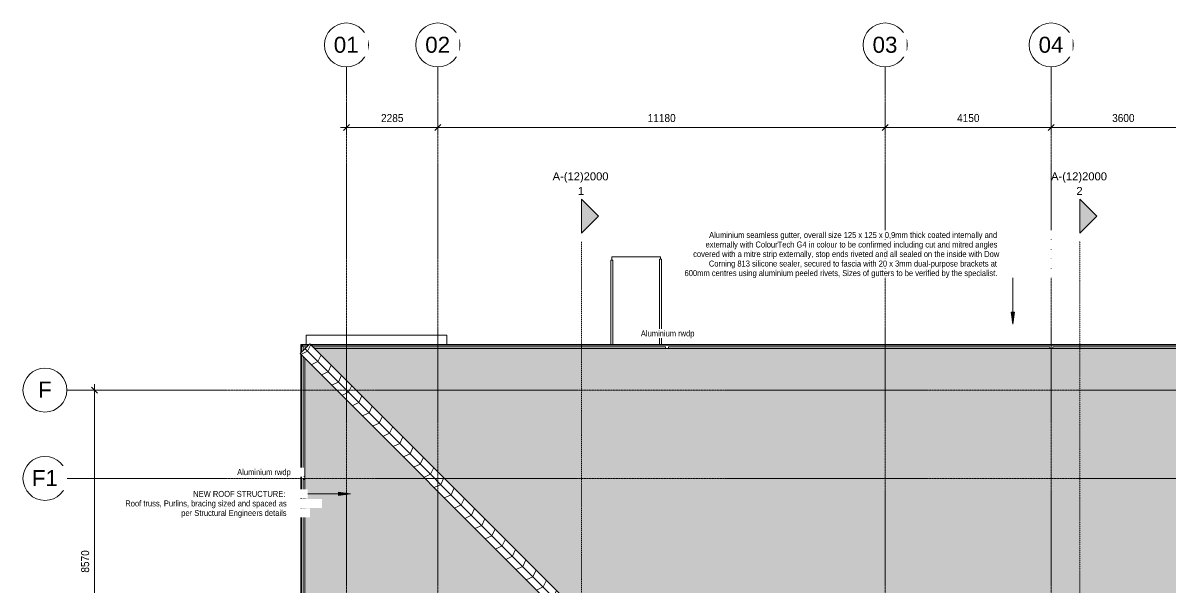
# Model space of a CAD drawing. Header units: millimetres. Extents: x -44849 to 8578, y -28812 to 16131.
# Drawn here: x -38210 to -9537, y -4026 to 10069 of the extents above; entities that cross this region are included whole.
import ezdxf

# ---------------------------------------------------------------- set-up
doc = ezdxf.new("R2010")
doc.units = ezdxf.units.MM
for name, pattern in [('1000 Dashed', [2, 1, -1]), ('Dash', [6.35, 3.175, -3.175]), ('Demolished', [7.14375, 4.7625, -2.38125]), ('Grid Line', [22.225, 12.7, -3.175, 3.175, -3.175])]:
    doc.linetypes.add(name, pattern=pattern)
for name, color, linetype, lineweight in [('A-ANNO-DIMS', 211, 'Continuous', 5), ('A-ANNO-DIMS-100', 211, 'Continuous', 5), ('A-FLOR', 192, 'Continuous', 9), ('A-FLOR-HRAL', 11, 'Continuous', 5), ('A-GENM', 13, 'Demolished', 5), ('A-ROOF', 132, 'Demolished', 5), ('A-ROOF-OTLN', 132, 'Demolished', 5), ('A-ROOF-PATT', 132, 'Dash', 5), ('A-WALL', 113, 'Continuous', 9), ('G-ANNO-SYMB', 111, 'Continuous', 5), ('G-ANNO-TEXT', 231, 'Continuous', 5), ('S-GRID', 1, 'Continuous', 5), ('S-GRID-IDEN', 1, 'Continuous', 5)]:
    doc.layers.add(name, color=color, linetype=linetype, lineweight=lineweight)
doc.styles.add('Arial', font='arial.ttf', dxfattribs={"height": 200})
doc.styles.add('Arial_1', font='arial.ttf', dxfattribs={"height": 400})
doc.styles.add('Arial_2', font='arial.ttf', dxfattribs={"width": 0.9, "height": 150})
doc.styles.add('Arial_4', font='arial.ttf', dxfattribs={"width": 0.9, "height": 200})
doc.dimstyles.new('SVA_blue_-_2_0mm_Arial', dxfattribs={"dimscale": 304.8, "dimtxt": 204.05188, "dimasz": 0.492126, "dimexe": 0.492126, "dimexo": 0.0625, "dimgap": 0.246063, "dimtad": 1, "dimdec": 0, "dimrnd": 5, "dimzin": 0, "dimdsep": 46, "dimtxsty": 'Arial_4', "dimblk1": 'OBLIQUE', "dimblk2": 'OBLIQUE', "dimsah": 1, "dimcen": 0.09, "dimdle": 0.492126, "dimazin": 0, "dimtfac": 1, "dimtdec": 4, "dimtix": 1, "dimtmove": 0, "dimatfit": 3, "dimfxl": 1.968504, "dimfxlon": 1, "dimtvp": 1, "dimtolj": 1, "dimtzin": 0, "dimarcsym": 2})

# ---------------------------------------------------------------- blocks, each defined once
blk = doc.blocks.new('Top Rail Type - Top Rail_Internal_-1115750-NEW PROPOSED ROOF PLAN')
at = {"layer": 'A-FLOR-HRAL'}
for p, q in [((-22298, 4167), (-22298, 2031)), ((-22248, 2031), (-22248, 4167))]:
    blk.add_line(p, q, dxfattribs=at)
at = {"layer": 'A-FLOR-HRAL', "flags": 128}
blk.add_lwpolyline([(-22275, 4167), (-22273, 4167), (-22270, 4167)], dxfattribs=at)
blk = doc.blocks.new('Top Rail Type - Top Rail_Internal_-V20-NEW PROPOSED ROOF PLAN')
at = {"layer": 'A-FLOR-HRAL'}
for p, q in [((-22298, 4167), (-22248, 4167)), ((-22298, 2031), (-22298, 4167)), ((-22248, 2031), (-22248, 4167))]:
    blk.add_line(p, q, dxfattribs=at)
blk = doc.blocks.new('Top Rail Type - Top Rail_Internal_-1115820-NEW PROPOSED ROOF PLAN')
at = {"layer": 'A-FLOR-HRAL'}
for p, q in [((-23515, 4142), (-23515, 2031)), ((-23465, 2031), (-23465, 4142))]:
    blk.add_line(p, q, dxfattribs=at)
at = {"layer": 'A-FLOR-HRAL', "flags": 128}
blk.add_lwpolyline([(-23492, 4142), (-23490, 4142), (-23487, 4142)], dxfattribs=at)
blk = doc.blocks.new('Top Rail Type - Top Rail_Internal_-V21-NEW PROPOSED ROOF PLAN')
at = {"layer": 'A-FLOR-HRAL'}
for p, q in [((-23465, 4142), (-23515, 4142)), ((-23515, 4142), (-23515, 2031)), ((-23465, 4142), (-23465, 2031))]:
    blk.add_line(p, q, dxfattribs=at)
blk = doc.blocks.new('Downpipe - Downpipe-1373825-NEW PROPOSED ROOF PLAN')
at = {"layer": 'A-GENM', "linetype": 'Continuous'}
for p, q in [((-75, 889), (-75, 841)), ((0, 841), (0, 889))]:
    blk.add_line(p, q, dxfattribs=at)
blk = doc.blocks.new('Downpipe - Downpipe-V23-NEW PROPOSED ROOF PLAN')
at = {"layer": 'A-GENM', "linetype": 'Continuous'}
for p, q in [((-75, 874), (-75, 826)), ((0, 826), (0, 874))]:
    blk.add_line(p, q, dxfattribs=at)
blk = doc.blocks.new('Downpipe - Downpipe-V28-NEW PROPOSED ROOF PLAN')
at = {"layer": 'A-GENM', "linetype": 'Continuous'}
for p, q in [((-75, -850), (-75, -898)), ((0, -898), (0, -850))]:
    blk.add_line(p, q, dxfattribs=at)
blk = doc.blocks.new('Section - SVA_Section Head - Tri Solid-15386-NEW PROPOSED ROOF PLAN')
at = {"layer": 'G-ANNO-SYMB'}
blk.add_hatch(color=256, dxfattribs=at).paths.add_polyline_path([(-10.48, 0), (-6.24, 4.24), (-1.99, 0)])
for p, q in [((-6.24, 4.24), (-10.48, 0)), ((-1.99, 0), (-6.24, 4.24)), ((-10.48, 0), (-1.99, 0))]:
    blk.add_line(p, q, dxfattribs=at)
blk = doc.blocks.new('Grid - M_Grid Head - Circle-13408-NEW PROPOSED ROOF PLAN')
at = {"layer": 'S-GRID-IDEN'}
blk.add_circle((0, 0), 5.5, dxfattribs=at)
blk = doc.blocks.new('DIMBLOCK1-NEW PROPOSED ROOF PLAN')
at = {"layer": 'A-ANNO-DIMS-100'}
for p, q in [((-30126, 7459), (-30126, 8059)), ((-27840, 7459), (-27840, 8059)), ((-30276, 7459), (-27840, 7459)), ((-30126, 7459), (-30201, 7384)), ((-30126, 7459), (-30051, 7534)), ((-30126, 7459), (-30126, 7309)), ((-27840, 7459), (-27915, 7384)), ((-27840, 7459), (-27765, 7534)), ((-27840, 7459), (-27840, 7309))]:
    blk.add_line(p, q, dxfattribs=at)
at = {"layer": 'A-ANNO-DIMS-100', "color": 0, "insert": (-29259, 7793), "char_height": 200, "width": 663.01, "attachment_point": 1, "line_spacing_factor": 0.941778, "style": 'Arial_4'}
blk.add_mtext('2285', dxfattribs=at)
blk = doc.blocks.new('_Oblique')
at = {"color": 0, "linetype": 'ByBlock', "lineweight": -2}
blk.add_line((-0.5, -0.5), (0.5, 0.5), dxfattribs=at)
blk = doc.blocks.new('DIMBLOCK2-NEW PROPOSED ROOF PLAN')
at = {"layer": 'A-ANNO-DIMS-100'}
for p, q in [((-27840, 7459), (-27840, 8059)), ((-16659, 7459), (-16659, 8059)), ((-27840, 7459), (-27915, 7384)), ((-27840, 7459), (-27765, 7534)), ((-27840, 7459), (-16659, 7459)), ((-27840, 7459), (-27840, 7309)), ((-16659, 7459), (-16734, 7384)), ((-16659, 7459), (-16584, 7534)), ((-16659, 7459), (-16659, 7309))]:
    blk.add_line(p, q, dxfattribs=at)
at = {"layer": 'A-ANNO-DIMS-100', "color": 0, "insert": (-22594, 7793), "char_height": 200, "width": 828.76, "attachment_point": 1, "line_spacing_factor": 0.941778, "style": 'Arial_4'}
blk.add_mtext('11180', dxfattribs=at)
blk = doc.blocks.new('DIMBLOCK3-NEW PROPOSED ROOF PLAN')
at = {"layer": 'A-ANNO-DIMS-100'}
for p, q in [((-16659, 7459), (-16659, 8059)), ((-12509, 7459), (-12509, 8059)), ((-16659, 7459), (-16734, 7384)), ((-16659, 7459), (-16584, 7534)), ((-16659, 7459), (-12509, 7459)), ((-16659, 7459), (-16659, 7309)), ((-12509, 7459), (-12584, 7384)), ((-12509, 7459), (-12434, 7534)), ((-12509, 7459), (-12509, 7309))]:
    blk.add_line(p, q, dxfattribs=at)
at = {"layer": 'A-ANNO-DIMS-100', "color": 0, "insert": (-14860, 7793), "char_height": 200, "width": 663.01, "attachment_point": 1, "line_spacing_factor": 0.941778, "style": 'Arial_4'}
blk.add_mtext('4150', dxfattribs=at)
blk = doc.blocks.new('DIMBLOCK4-NEW PROPOSED ROOF PLAN')
at = {"layer": 'A-ANNO-DIMS-100'}
for p, q in [((-12509, 7459), (-12509, 8059)), ((-8909, 7459), (-8909, 8059)), ((-12509, 7459), (-12584, 7384)), ((-12509, 7459), (-12434, 7534)), ((-12509, 7459), (-8909, 7459)), ((-12509, 7459), (-12509, 7309)), ((-8909, 7459), (-8984, 7384)), ((-8909, 7459), (-8834, 7534)), ((-8909, 7459), (-8909, 7309))]:
    blk.add_line(p, q, dxfattribs=at)
at = {"layer": 'A-ANNO-DIMS-100', "color": 0, "insert": (-10985, 7793), "char_height": 200, "width": 663.01, "attachment_point": 1, "line_spacing_factor": 0.941778, "style": 'Arial_4'}
blk.add_mtext('3600', dxfattribs=at)
blk = doc.blocks.new('DIMBLOCK8-NEW PROPOSED ROOF PLAN')
at = {"layer": 'A-ANNO-DIMS-100'}
for p, q in [((-36420, 896), (-36570, 896)), ((-36420, 896), (-36495, 971)), ((-36420, 1046), (-36420, -7676)), ((-36420, 896), (-36345, 821)), ((-36420, 896), (-35820, 896)), ((-36420, -7676), (-36570, -7676)), ((-36420, -7676), (-36495, -7601)), ((-36420, -7676), (-36345, -7751)), ((-36420, -7676), (-35820, -7676))]:
    blk.add_line(p, q, dxfattribs=at)
at = {"layer": 'A-ANNO-DIMS-100', "color": 0, "insert": (-36755, -3666), "char_height": 200, "width": 663.01, "attachment_point": 1, "rotation": 90, "line_spacing_factor": 0.941778, "style": 'Arial_4'}
blk.add_mtext('8570', dxfattribs=at)

msp = doc.modelspace()

# ---------------------------------------------------------------- hatches: boundary and pattern name
at = {"layer": 'A-ROOF-PATT', "linetype": 'Continuous'}
h = msp.add_hatch(dxfattribs=at)
h.set_pattern_fill('FP_15', color=253, style=0, pattern_type=2)
h.set_pattern_definition([(245.102, (-27214.44, -1891.05), (308.4, -143.141), [])])
h.paths.add_polyline_path([(-23439.9, -5789.3), (-23413.6, -5608.3), (-23393.5, -5588.2), (-31036.8, 2055.1), (-31160.6, 1931.3), (-23467.5, -5761.8)])
h = msp.add_hatch(dxfattribs=at)
h.set_pattern_fill('FP_14', color=253, style=0, pattern_type=2)
h.set_pattern_definition([(24.898, (-27338.2, -2014.8), (-143.141, 308.4), [])])
h.paths.add_polyline_path([(-23567.1, -5909.7), (-23567.1, -5761.8), (-23565.4, -5760.1), (-23439.9, -5789.3), (-31160.6, 1931.3), (-31284.3, 1807.6), (-23714.9, -5761.8)])
h = msp.add_hatch(dxfattribs=at)
h.set_pattern_fill('FP_12', color=256, style=0, pattern_type=2)
h.set_pattern_definition([(180, (0, 158.42), (-323.85, -145.741), [76.2, -63.5, 88.9, -38.1, -165.1]), (180, (0, 158.42), (-323.85, -145.741), [-266.7, 114.3, -50.8]), (180, (-76.2, 152.35), (-323.85, -145.741), [63.5, -241.3, 50.8, -76.2]), (180, (-228.6, 167.53), (-323.85, -145.741), [38.1, -393.7]), (270, (0, 158.42), (107.95, -145.741), [139.668, -443.295]), (270, (-76.2, 158.42), (107.95, -145.741), [136.632, -446.331]), (270, (-139.7, 158.42), (107.95, -145.741), [127.523, -455.44]), (270, (-228.6, 167.53), (107.95, -145.741), [139.668, -443.295]), (270, (-266.7, 167.53), (107.95, -145.741), [139.668, -443.295]), (270, (-381, 158.42), (107.95, -145.741), [133.596, -449.368])])
h.paths.add_polyline_path([(-23393.5, -5588.2), (-22269.8, -4464.5), (-22144.6, -4589.7), (-22144.6, -4414.7), (-6067, -4414.7), (279, 1931.3), (-30913.1, 1931.3), (-23552.1, -5429.7)])
h = msp.add_hatch(dxfattribs=at)
h.set_pattern_fill('FP_10', color=256, style=0, pattern_type=2)
h.set_pattern_definition([(270, (-2656.97, 0), (145.741, -323.85), [76.2, -63.5, 88.9, -38.1, -165.1]), (270, (-2656.97, 0), (145.741, -323.85), [-266.7, 114.3, -50.8]), (270, (-2650.9, -76.2), (145.741, -323.85), [63.5, -241.3, 50.8, -76.2]), (270, (-2666.08, -228.6), (145.741, -323.85), [38.1, -393.7]), (0, (-2656.97, 0), (145.741, 107.95), [139.668, -443.295]), (0, (-2656.97, -76.2), (145.741, 107.95), [136.632, -446.331]), (0, (-2656.97, -139.7), (145.741, 107.95), [127.523, -455.44]), (0, (-2666.08, -228.6), (145.741, 107.95), [139.668, -443.295]), (0, (-2666.08, -266.7), (145.741, 107.95), [139.668, -443.295]), (0, (-2656.97, -381), (145.741, 107.95), [133.596, -449.368])])
h.paths.add_polyline_path([(-31160.6, -22863.2), (-23567.1, -15269.7), (-23567.1, -5909.7), (-31160.6, 1683.8), (-31160.6, -21790.5)])
at = {"layer": 'G-ANNO-TEXT'}
for points in [[(-13466.8, 2541.4), (-13427.3, 2841.4), (-13506.3, 2841.4)], [(-30021.4, -1698.4), (-30321.4, -1658.9), (-30321.4, -1737.9)]]:
    msp.add_hatch(color=7, dxfattribs=at).paths.add_polyline_path(points)

# ---------------------------------------------------------------- linework, layer by layer
at = {"layer": 'A-FLOR', "color": 10}
for p, q in [((-23489.6, 4226.3), (-22272.6, 4226.3)), ((-23489.6, 4141.8), (-23489.6, 4226.3)), ((-22272.6, 4226.3), (-22272.6, 4166.7))]:
    msp.add_line(p, q, dxfattribs=at)
at = {"layer": 'A-ROOF', "linetype": 'Continuous', "lineweight": 9}
for p, q in [((279, 1931.3), (-30913.1, 1931.3)), ((-31160.6, 1683.8), (-31160.6, -22863.2))]:
    msp.add_line(p, q, dxfattribs=at)
at = {"layer": 'A-ROOF-OTLN', "linetype": 'Continuous'}
for p, q in [((-31284.3, 1807.6), (-31036.8, 2055.1)), ((-31260.6, 2031.3), (-31060.6, 2031.3)), ((-31260.6, 1831.3), (-31260.6, 2031.3)), ((-31247.9, 2018.6), (-31073.3, 2018.6)), ((-31247.9, 1844), (-31247.9, 2018.6)), ((-31245.5, 2016.3), (-31075.6, 2016.3)), ((-31245.5, 2016.3), (-31207.4, 1978.2)), ((-31245.5, 1846.4), (-31245.5, 2016.3)), ((-31036.8, 2055.1), (-23393.5, -5588.2)), ((-31013.1, 2031.3), (379, 2031.3)), ((-31000.4, 2018.6), (366.3, 2018.6)), ((-30998, 2016.3), (363.9, 2016.3)), ((-23567.1, -5909.7), (-31284.3, 1807.6)), ((-31260.6, -22963.2), (-31260.6, 1783.8)), ((-31247.9, -22950.5), (-31247.9, 1771.1)), ((-31245.5, -22948.1), (-31245.5, 1768.8)), ((-31207.4, 1978.2), (-31113.7, 1978.2)), ((-31207.4, 1884.5), (-31207.4, 1978.2)), ((-31207.4, -1265.5), (-31207.4, 1730.7)), ((-23439.9, -5789.3), (-31160.6, 1931.3)), ((-30959.9, 1978.2), (-22146.1, 1978.2)), ((-22071.1, 1978.2), (-12546.1, 1978.2)), ((-12471.1, 1978.2), (-8553.6, 1978.2)), ((-31207.4, -7635.5), (-31207.4, -1340.5))]:
    msp.add_line(p, q, dxfattribs=at)
at = {"layer": 'A-WALL'}
for p, q in [((-31132.2, 2265.1), (-27610.6, 2265.1)), ((-31132.2, 2265.1), (-31132.2, 2031.3)), ((-27840.6, 2035.1), (-30902.2, 2035.1)), ((-30902.2, 2035.1), (-30902.2, 2031.3)), ((-27840.6, 2031.3), (-27840.6, 2035.1)), ((-27610.6, 2265.1), (-27610.6, 2031.3))]:
    msp.add_line(p, q, dxfattribs=at)
at = {"layer": 'G-ANNO-SYMB', "linetype": '1000 Dashed'}
for p, q in [((-24251, 4617.6), (-24251, -24677.3)), ((-11792, -24645.2), (-11792, 4617.6))]:
    msp.add_line(p, q, dxfattribs=at)
at = {"layer": 'G-ANNO-TEXT', "color": 250}
for p, q in [((-13466.8, 3818.6), (-13664.6, 3818.6)), ((-13466.8, 2541.4), (-13466.8, 3818.6)), ((-13427.3, 2841.4), (-13506.3, 2841.4)), ((-13506.3, 2841.4), (-13466.8, 2541.4)), ((-13466.8, 2541.4), (-13427.3, 2841.4)), ((-30021.4, -1698.4), (-31426.2, -1698.4)), ((-30021.4, -1698.4), (-30321.4, -1658.9)), ((-30321.4, -1658.9), (-30321.4, -1737.9)), ((-30321.4, -1737.9), (-30021.4, -1698.4))]:
    msp.add_line(p, q, dxfattribs=at)
at = {"layer": 'S-GRID', "linetype": 'Grid Line'}
for p, q in [((-30125.6, -26129), (-30125.6, 8968.8)), ((-27839.6, -26129), (-27839.6, 8968.8)), ((-16658.6, -26129), (-16658.6, 8968.8)), ((-12508.6, -26129), (-12508.6, 8968.8)), ((7444.6, 896.3), (-37109.8, 896.3))]:
    msp.add_line(p, q, dxfattribs=at)

# ---------------------------------------------------------------- block references
at = {"layer": 'A-FLOR-HRAL'}
for name in ['Top Rail Type - Top Rail_Internal_-1115820-NEW PROPOSED ROOF PLAN', 'Top Rail Type - Top Rail_Internal_-V21-NEW PROPOSED ROOF PLAN', 'Top Rail Type - Top Rail_Internal_-1115750-NEW PROPOSED ROOF PLAN', 'Top Rail Type - Top Rail_Internal_-V20-NEW PROPOSED ROOF PLAN']:
    msp.add_blockref(name, (0, 0), dxfattribs=at)
at = {"layer": 'A-GENM', "linetype": 'Continuous'}
for name, p in [('Downpipe - Downpipe-V23-NEW PROPOSED ROOF PLAN', (-22071.1, 1105.1)), ('Downpipe - Downpipe-1373825-NEW PROPOSED ROOF PLAN', (-12471.1, 1090.1))]:
    msp.add_blockref(name, p, dxfattribs=at)
at = {"layer": 'A-GENM', "linetype": 'Continuous', "rotation": 269.9999999999995}
msp.add_blockref('Downpipe - Downpipe-V28-NEW PROPOSED ROOF PLAN', (-30310.6, -1340.5), dxfattribs=at)
at = {"layer": 'G-ANNO-SYMB', "xscale": 99.99999999999993, "yscale": 99.99999999999993, "zscale": 99.99999999999993}
for p, rotation in [((-24251, 4617.6), 269.9999999999996), ((-11792, 4617.6), 269.9999999999995)]:
    msp.add_blockref('Section - SVA_Section Head - Tri Solid-15386-NEW PROPOSED ROOF PLAN', p, dxfattribs=dict(at, rotation=rotation))
at = {"layer": 'S-GRID-IDEN', "xscale": 99.99999999999993, "yscale": 99.99999999999993, "zscale": 99.99999999999993}
for p in [(-30125.6, 9518.8), (-27839.6, 9518.8), (-16658.6, 9518.8), (-12508.6, 9518.8)]:
    msp.add_blockref('Grid - M_Grid Head - Circle-13408-NEW PROPOSED ROOF PLAN', p, dxfattribs=at)
at = {"layer": 'S-GRID-IDEN', "xscale": 99.99999999999993, "yscale": 99.99999999999993, "zscale": 99.99999999999993, "rotation": 89.9999999999999}
for p in [(-37659.8, 896.3), (-37659.8, -1311.7)]:
    msp.add_blockref('Grid - M_Grid Head - Circle-13408-NEW PROPOSED ROOF PLAN', p, dxfattribs=at)

# ---------------------------------------------------------------- texts
at = {"layer": 'G-ANNO-SYMB', "char_height": 200, "attachment_point": 1, "style": 'Arial'}
for s, insert, width in [('A-(12)2000', (-24970.7, 6336.1), 1723.628), ('A-(12)2000', (-12511.7, 6336.1), 1723.628), ('1', (-24337.5, 5970.7), 192.405), ('2', (-11878.4, 5970.7), 192.405)]:
    msp.add_mtext(s, dxfattribs=dict(at, insert=insert, width=width))

# ---------------------------------------------------------------- dimensions: what is measured, and where the dimension line sits
at = {"layer": 'A-ANNO-DIMS'}
for base, p1, p2, override, picture, middle in [((-27839.6, 7458.8), (-30125.6, 8058.8), (-27839.6, 8058.8), {"dimpost": '<>', "dimfxl": 2286}, 'DIMBLOCK1-NEW PROPOSED ROOF PLAN', (-28982.6, 7635.9)), ((-16658.6, 7458.8), (-27839.6, 8058.8), (-16658.6, 8058.8), {"dimpost": '<>', "dimfxl": 11181}, 'DIMBLOCK2-NEW PROPOSED ROOF PLAN', (-22249.1, 7635.9)), ((-12508.6, 7458.8), (-16658.6, 8058.8), (-12508.6, 8058.8), {"dimpost": '<>', "dimfxl": 4150}, 'DIMBLOCK3-NEW PROPOSED ROOF PLAN', (-14583.6, 7635.9)), ((-8908.6, 7458.8), (-12508.6, 8058.8), (-8908.6, 8058.8), {"dimpost": '<>', "dimfxl": 3600}, 'DIMBLOCK4-NEW PROPOSED ROOF PLAN', (-10708.6, 7636))]:
    dim = msp.add_linear_dim(base=base, p1=p1, p2=p2, dimstyle='SVA_blue_-_2_0mm_Arial', override=override, dxfattribs=at)
    dim.commit()
    dim.dimension.update_dxf_attribs({"geometry": picture, "text_midpoint": middle})

# ---------------------------------------------------------------- next in the draw order: texts
at = {"layer": 'G-ANNO-TEXT', "color": 7, "char_height": 150, "attachment_point": 1, "style": 'Arial_2', "bg_fill": 3, "box_fill_scale": 1.25, "bg_fill_color": 256, "bg_fill_true_color": 13158600, "bg_fill_transparency": 0}
for s, insert, width in [('Aluminium seamless gutter, overall size 125 x 125 x 0,9mm thick coated internally and ', (-21059.1, 4846.1), 8715.947), ('Aluminium rwdp', (-22765.6, 2386.4), 1637.848), ('Aluminium rwdp', (-32856.1, -1079.6), 1637.848), ('NEW ROOF STRUCTURE:', (-33955.1, -1623.4), 2821.138)]:
    msp.add_mtext(s, dxfattribs=dict(at, insert=insert, width=width))
at = {"layer": 'S-GRID-IDEN', "char_height": 400, "attachment_point": 1, "style": 'Arial_1', "bg_fill": 3, "box_fill_scale": 1.25, "bg_fill_color": 256, "bg_fill_true_color": 13158600, "bg_fill_transparency": 0}
for s, insert, width in [('01', (-30440.2, 9724.4), 753.586), ('02', (-28154.2, 9724.4), 753.586), ('03', (-16973.2, 9724.4), 753.586), ('04', (-12823.2, 9724.4), 753.586), ('F', (-37832.7, 1104.4), 416.877), ('F1', (-37988.2, -1103.6), 793.671)]:
    msp.add_mtext(s, dxfattribs=dict(at, insert=insert, width=width))

# ---------------------------------------------------------------- next in the draw order: linework, layer by layer
at = {"layer": 'S-GRID', "linetype": 'Grid Line'}
msp.add_line((7444.6, -1311.7), (-37109.8, -1311.7), dxfattribs=at)

# ---------------------------------------------------------------- next in the draw order: texts
at = {"layer": 'G-ANNO-TEXT', "color": 7, "char_height": 150, "attachment_point": 1, "style": 'Arial_2', "bg_fill": 3, "box_fill_scale": 1.25, "bg_fill_color": 256, "bg_fill_true_color": 13158600, "bg_fill_transparency": 0}
for s, insert, width in [('externally with ColourTech G4 in colour to be confirmed including cut and mitred angles ', (-21148.4, 4608), 8824.174), ('Roof truss, Purlins, bracing sized and spaced as ', (-35651.7, -1861.5), 4877.467)]:
    msp.add_mtext(s, dxfattribs=dict(at, insert=insert, width=width))

# ---------------------------------------------------------------- next in the draw order: texts
for s, insert, width in [('covered with a mitre strip externally, stop ends riveted and all sealed on the inside with Dow ', (-21457.9, 4369.9), 9199.364), ('per Structural Engineers details', (-34252.7, -2099.6), 3181.898)]:
    msp.add_mtext(s, dxfattribs=dict(at, insert=insert, width=width))

# ---------------------------------------------------------------- next in the draw order: dimensions: what is measured, and where the dimension line sits
at = {"layer": 'A-ANNO-DIMS'}
dim = msp.add_linear_dim(base=(-36420.2, -7675.7), p1=(-35820.2, 896.3), p2=(-35820.2, -7675.7), angle=90, dimstyle='SVA_blue_-_2_0mm_Arial', override={"dimpost": '<>', "dimfxl": 8572}, dxfattribs=at)
dim.commit()
dim.dimension.update_dxf_attribs({"geometry": 'DIMBLOCK8-NEW PROPOSED ROOF PLAN', "text_midpoint": (-36597.3, -3389.7)})

# ---------------------------------------------------------------- next in the draw order: texts
at = {"layer": 'G-ANNO-TEXT', "color": 7, "insert": (-21065, 4131.8), "char_height": 150, "width": 8723.162, "attachment_point": 1, "style": 'Arial_2', "bg_fill": 3, "box_fill_scale": 1.25, "bg_fill_color": 256, "bg_fill_true_color": 13158600, "bg_fill_transparency": 0}
msp.add_mtext('Corning 813 silicone sealer, secured to fascia with 20 x 3mm dual-purpose brackets at ', dxfattribs=at)

# ---------------------------------------------------------------- next in the draw order: texts
at = {"layer": 'G-ANNO-TEXT', "color": 7, "insert": (-21672.2, 3893.6), "char_height": 150, "width": 9459.111, "attachment_point": 1, "style": 'Arial_2', "bg_fill": 3, "box_fill_scale": 1.25, "bg_fill_color": 256, "bg_fill_true_color": 13158600, "bg_fill_transparency": 0}
msp.add_mtext('600mm centres using aluminium peeled rivets, Sizes of gutters to be verified by the specialist.', dxfattribs=at)

doc.saveas('drawing.dxf')
